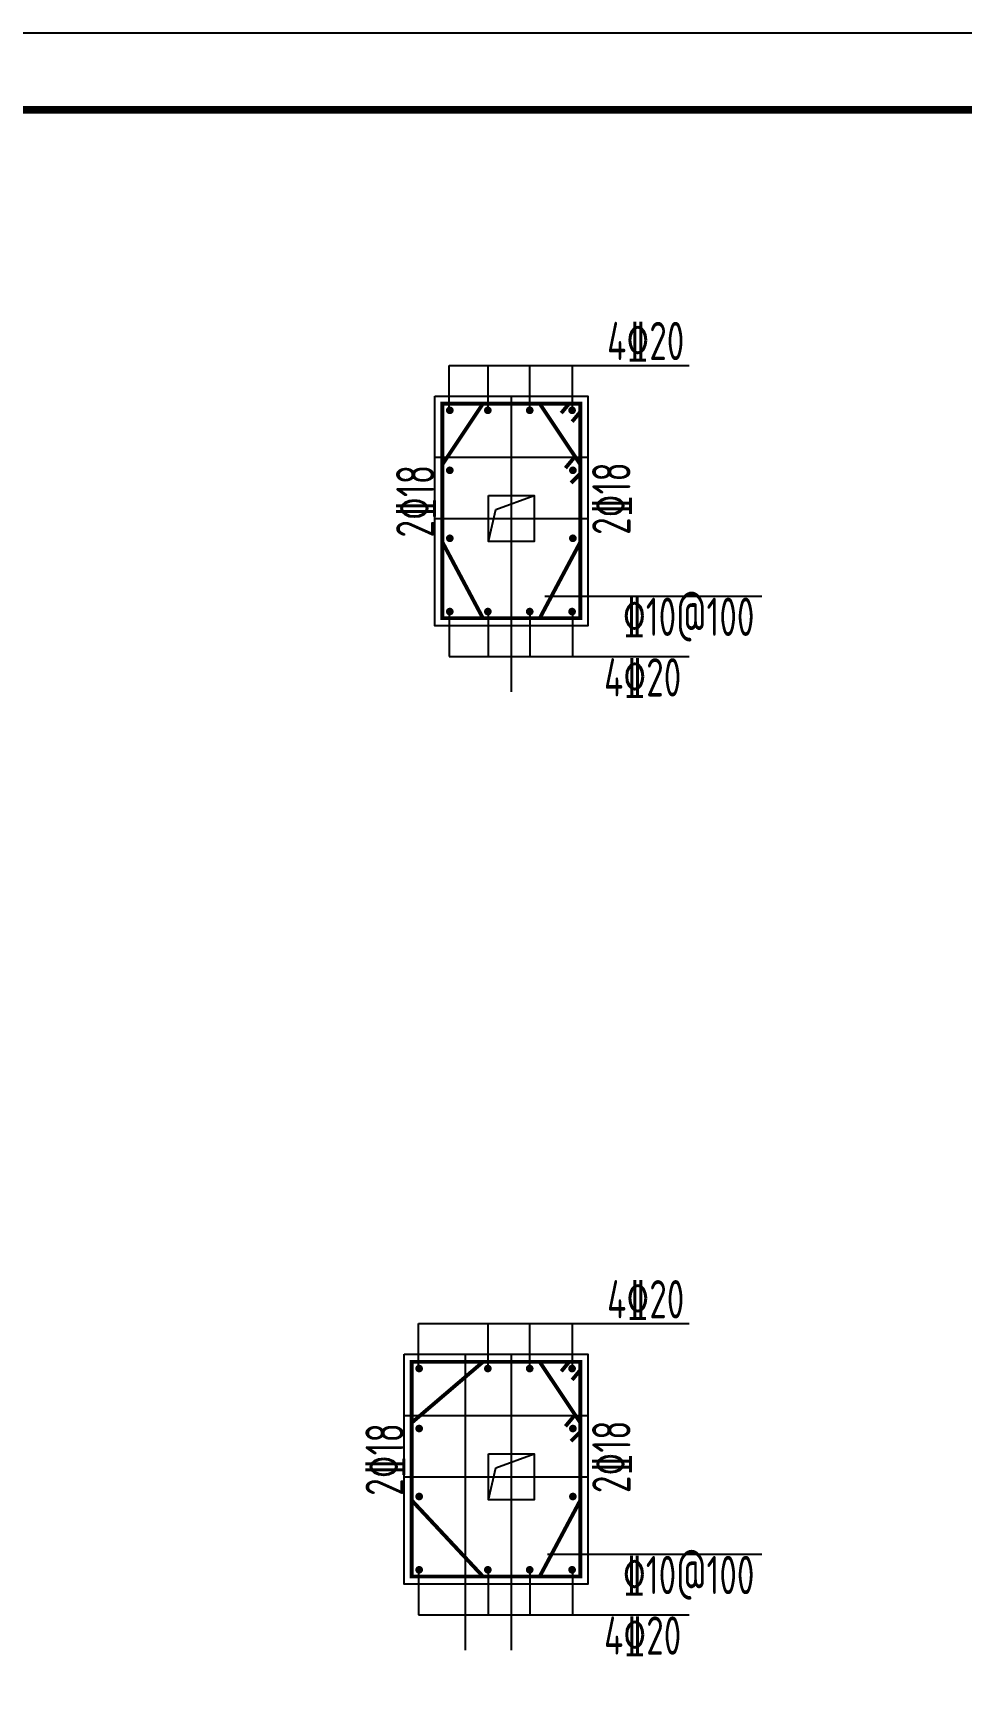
# Model space of a CAD drawing. Extents: x 32461 to 372567, y -698896 to 182569.
# Drawn here: x 221615 to 224645, y -7103 to -1707 of the extents above; entities that cross this region are included whole.
import ezdxf
from ezdxf.enums import TextEntityAlignment as Align

# ---------------------------------------------------------------- set-up
doc = ezdxf.new("R2010")
doc.units = 0
doc.header["$LTSCALE"] = 1000
doc.header["$MEASUREMENT"] = 0
doc.linetypes.add('DOTE', pattern=[2.42, 2, -0.2, 0.02, -0.2])
for name, color, linetype in [('AXIS', 3, 'CONTINUOUS'), ('DOTE', 252, 'CONTINUOUS'), ('PUB_TEXT', 7, 'CONTINUOUS'), ('PUB_TITLE', 4, 'CONTINUOUS'), ('REIN', 1, 'CONTINUOUS'), ('S_BEAMDIMMASS', 2, 'CONTINUOUS'), ('柱', 2, 'CONTINUOUS')]:
    doc.layers.add(name, color=color, linetype=linetype)
doc.styles.add('TSSD_REIN', font='atssdeng.shx', dxfattribs={"width": 0.7, "bigfont": 'atssdchn.shx'})

msp = doc.modelspace()

# ---------------------------------------------------------------- linework, layer by layer
at = {"layer": 'AXIS'}
for p, q in [((222972.5, -2791), (223755.5, -2791)), ((222972.5, -2937.7), (222972.5, -2791)), ((223099.1, -2937.7), (223099.1, -2791)), ((223235.3, -2937.7), (223235.3, -2791)), ((223374.7, -2937.7), (223374.7, -2791)), ((223284.7, -3543.8), (223992.1, -3543.8)), ((222972.5, -3594.3), (222972.5, -3740.9)), ((223099.1, -3594.3), (223099.1, -3740.9)), ((223235.3, -3594.3), (223235.3, -3740.9)), ((223374.7, -3594.3), (223374.7, -3740.9)), ((222972.5, -3740.9), (223755.5, -3740.9)), ((222872.5, -5917.5), (223755.5, -5917.5)), ((222872.5, -6064.1), (222872.5, -5917.5)), ((223099.1, -6064.1), (223099.1, -5917.5)), ((223235.3, -6064.1), (223235.3, -5917.5)), ((223374.7, -6064.1), (223374.7, -5917.5)), ((223292.7, -6670.2), (223992.1, -6670.2)), ((222872.5, -6720.7), (222872.5, -6867.4)), ((223099.1, -6720.7), (223099.1, -6867.4)), ((223235.3, -6720.7), (223235.3, -6867.4)), ((223374.7, -6720.7), (223374.7, -6867.4)), ((222872.5, -6867.4), (223755.5, -6867.4))]:
    msp.add_line(p, q, dxfattribs=at)
at = {"layer": 'DOTE', "color": 251, "linetype": 'DOTE'}
for p, q in [((223175, -3856), (223175, -2891)), ((222925, -3091), (223425, -3091)), ((222925, -3291), (223425, -3291)), ((223025, -6982.5), (223025, -6017.4)), ((223175, -6982.5), (223175, -6017.4)), ((222825, -6217.4), (223425, -6217.4)), ((222825, -6417.4), (223425, -6417.4))]:
    msp.add_line(p, q, dxfattribs=at)
at = {"layer": 'PUB_TEXT'}
for points in [[(223100, -3216), (223250, -3216), (223250, -3366), (223100, -3366)], [(223100, -6342.4), (223250, -6342.4), (223250, -6492.4), (223100, -6492.4)]]:
    msp.add_lwpolyline(points, close=True, dxfattribs=at)
for points in [[(223100, -3366), (223124.9, -3261), (223250, -3216)], [(223100, -6492.4), (223124.9, -6387.5), (223250, -6342.4)]]:
    msp.add_lwpolyline(points, dxfattribs=at)
at = {"layer": 'PUB_TITLE'}
msp.add_lwpolyline([(212825, -12206.8), (227675, -12206.8), (227675, -1706.8), (212825, -1706.8)], close=True, dxfattribs=at)
at = {"layer": 'PUB_TITLE', "const_width": 25}
msp.add_lwpolyline([(213450, -11956.8), (227425, -11956.8), (227425, -1956.8), (213450, -1956.8)], close=True, dxfattribs=at)
at = {"layer": 'REIN', "const_width": 12.5}
for points in [[(222950, -2916), (223400, -2916), (223400, -3616), (222950, -3616)], [(222850, -6042.4), (223400, -6042.4), (223400, -6742.4), (222850, -6742.4)]]:
    msp.add_lwpolyline(points, close=True, dxfattribs=at)
for points in [[(223082.4, -2916), (222950, -3114.4)], [(223267.6, -2916), (223400, -3114.4)], [(223365, -2914.1), (223337.9, -2946.7)], [(223400.4, -2942), (223373.3, -2974.6)], [(223383.9, -3087.2), (223351.5, -3126.1)], [(223401.1, -3143.1), (223369.8, -3174.6)], [(223082.4, -3616), (222950, -3367.6)], [(223267.6, -3616), (223400, -3367.6)], [(223082.4, -6042.4), (222850, -6240.8)], [(223267.6, -6042.4), (223400, -6240.8)], [(223365, -6040.5), (223337.9, -6073.2)], [(223400.4, -6068.4), (223373.3, -6101.1)], [(223383.9, -6213.6), (223351.5, -6252.6)], [(223401.1, -6269.5), (223369.8, -6301)], [(223082.4, -6742.4), (222850, -6494)], [(223267.6, -6742.4), (223400, -6494)]]:
    msp.add_lwpolyline(points, dxfattribs=at)
for points in [[(222980.5, -2937.7, 1), (222968, -2937.7, 1)], [(223104.6, -2937.7, 1), (223092.1, -2937.7, 1)], [(223241.2, -2937.7, 1), (223228.7, -2937.7, 1)], [(223379.4, -2937.7, 1), (223366.9, -2937.7, 1)], [(222980.5, -3133.4, 1), (222968, -3133.4, 1)], [(223369.5, -3133.4, -1), (223382, -3133.4, -1)], [(222980.5, -3355.2, 1), (222968, -3355.2, 1)], [(223369.5, -3355.2, -1), (223382, -3355.2, -1)], [(222980.5, -3594.3, -1), (222968, -3594.3, -1)], [(223104.6, -3594.3, -1), (223092.1, -3594.3, -1)], [(223241.2, -3594.3, -1), (223228.7, -3594.3, -1)], [(223379.4, -3594.3, -1), (223366.9, -3594.3, -1)], [(222880.5, -6064.1, 1), (222868, -6064.1, 1)], [(223104.6, -6064.1, 1), (223092.1, -6064.1, 1)], [(223241.2, -6064.1, 1), (223228.7, -6064.1, 1)], [(223379.4, -6064.1, 1), (223366.9, -6064.1, 1)], [(222880.5, -6259.8, 1), (222868, -6259.8, 1)], [(223369.5, -6259.8, -1), (223382, -6259.8, -1)], [(222880.5, -6481.6, 1), (222868, -6481.6, 1)], [(223369.5, -6481.6, -1), (223382, -6481.6, -1)], [(222880.5, -6720.7, -1), (222868, -6720.7, -1)], [(223104.6, -6720.7, -1), (223092.1, -6720.7, -1)], [(223241.2, -6720.7, -1), (223228.7, -6720.7, -1)], [(223379.4, -6720.7, -1), (223366.9, -6720.7, -1)]]:
    msp.add_lwpolyline(points, format="xyb", close=True, dxfattribs=at)
at = {"layer": '柱'}
for points in [[(222925, -2891), (223425, -2891), (223425, -3641), (222925, -3641)], [(222825, -6017.4), (223425, -6017.4), (223425, -6767.4), (222825, -6767.4)]]:
    msp.add_lwpolyline(points, close=True, dxfattribs=at)

# ---------------------------------------------------------------- texts
at = {"layer": 'S_BEAMDIMMASS', "style": 'TSSD_REIN', "width": 0.7}
for s, p in [('4%%13220', (223613.3, -2711.2)), ('%%13210@100', (223753.4, -3610.5)), ('4%%13220', (223603.3, -3808.7)), ('4%%13220', (223613.3, -5837.7)), ('%%13210@100', (223753.4, -6736.9)), ('4%%13220', (223603.3, -6935.1))]:
    msp.add_text(s, height=125, dxfattribs=at).set_placement(p, align=Align.MIDDLE)
for p in [(222861.5, -3234.3), (223501.1, -3225.6), (222761.5, -6360.8), (223501.1, -6352)]:
    msp.add_text('2%%13218', height=125, rotation=90, dxfattribs=at).set_placement(p, align=Align.MIDDLE)

doc.saveas('drawing.dxf')
